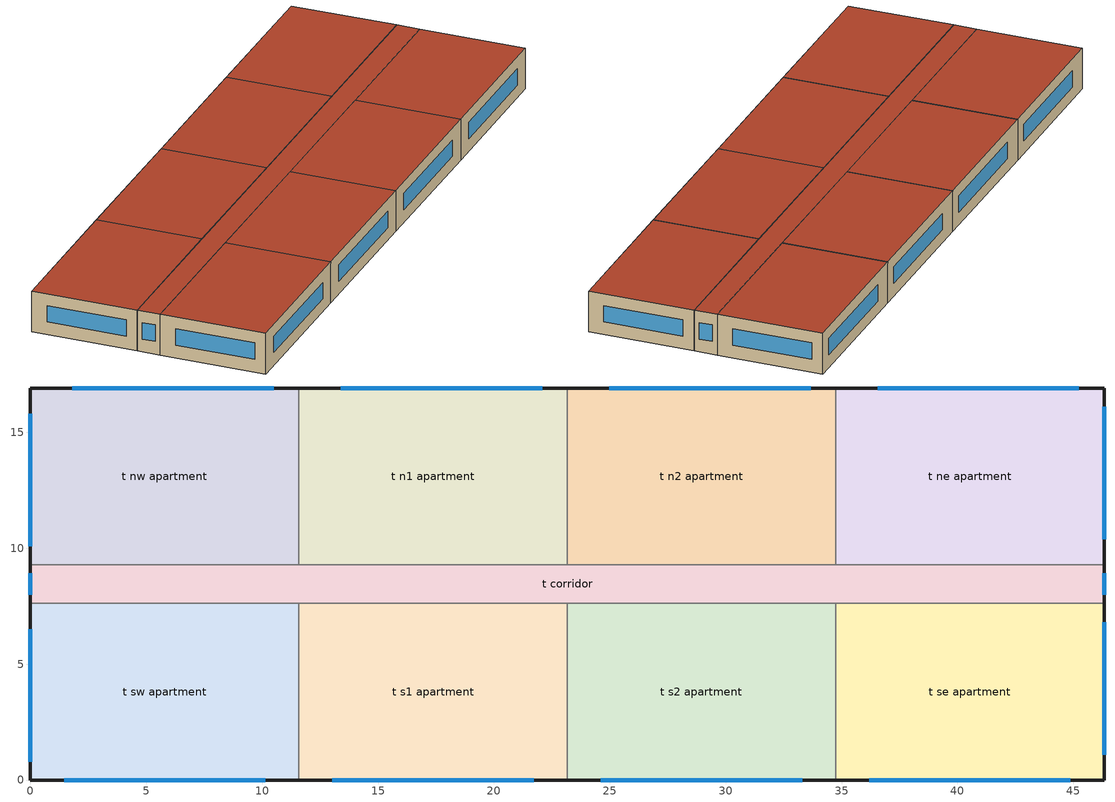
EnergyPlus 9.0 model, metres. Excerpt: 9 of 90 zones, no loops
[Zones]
t n1 apartment
 floor to f9 n1 apartment (int_slab_floor): 11.58,16.92 23.16,16.92 23.16,9.3 11.58,9.3 z27.43
 wall outside (res_ext_wall): 23.16,16.92 11.58,16.92 z27.43:30.48
 wall to t n2 apartment (int_wall): 23.16,9.3 23.16,16.92 z27.43:30.48
 wall to t corridor (int_wall): 11.58,9.3 23.16,9.3 z27.43:30.48
 window (reswindow_u__shgc_0.25): 22.08,16.92 13.4,16.92 z28.38:29.6
 roof outside (res_roof): 23.16,9.3 23.16,16.92 11.58,16.92 11.58,9.3 z30.48
t n2 apartment
 floor to f9 n2 apartment (int_slab_floor): 23.16,16.92 34.75,16.92 34.75,9.3 23.16,9.3 z27.43
 wall outside (res_ext_wall): 34.75,16.92 23.16,16.92 z27.43:30.48
 wall to t ne apartment (int_wall): 34.75,9.3 34.75,16.92 z27.43:30.48
 wall to t corridor (int_wall): 23.16,9.3 34.75,9.3 z27.43:30.48
 window (reswindow_u__shgc_0.25): 33.66,16.92 24.98,16.92 z28.38:29.6
 roof outside (res_roof): 34.75,9.3 34.75,16.92 23.16,16.92 23.16,9.3 z30.48
t nw apartment
 floor to f9 nw apartment (int_slab_floor): 0,16.92 11.58,16.92 11.58,9.3 0,9.3 z27.43
 wall outside (res_ext_wall): 11.58,16.92 0,16.92 0,9.3 z27.43:30.48
 wall to t n1 apartment (int_wall): 11.58,9.3 11.58,16.92 z27.43:30.48
 wall to t corridor (int_wall): 0,9.3 11.58,9.3 z27.43:30.48
 window (reswindow_u__shgc_0.25): 10.5,16.92 1.81,16.92 / 0,15.8 0,10.08 z28.38:29.6
 roof outside (res_roof): 11.58,9.3 11.58,16.92 0,16.92 0,9.3 z30.48
t s1 apartment
 floor to f9 s1 apartment (int_slab_floor): 11.58,7.62 23.16,7.62 23.16,0 11.58,0 z27.43
 wall outside (res_ext_wall): 11.58,0 23.16,0 z27.43:30.48
 wall to t s2 apartment (int_wall): 23.16,0 23.16,7.62 z27.43:30.48
 wall to t corridor (int_wall): 23.16,7.62 11.58,7.62 z27.43:30.48
 window (reswindow_u__shgc_0.25): 13.03,0 21.72,0 z28.38:29.6
 roof outside (res_roof): 23.16,0 23.16,7.62 11.58,7.62 11.58,0 z30.48
t s2 apartment
 floor to f9 s2 apartment (int_slab_floor): 23.16,7.62 34.75,7.62 34.75,0 23.16,0 z27.43
 wall outside (res_ext_wall): 23.16,0 34.75,0 z27.43:30.48
 wall to t se apartment (int_wall): 34.75,0 34.75,7.62 z27.43:30.48
 wall to t corridor (int_wall): 34.75,7.62 23.16,7.62 z27.43:30.48
 window (reswindow_u__shgc_0.25): 24.61,0 33.3,0 z28.38:29.6
 roof outside (res_roof): 34.75,0 34.75,7.62 23.16,7.62 23.16,0 z30.48
t sw apartment
 floor to f9 sw apartment (int_slab_floor): 0,7.62 11.58,7.62 11.58,0 0,0 z27.43
 wall outside (res_ext_wall): 0,7.62 0,0 11.58,0 z27.43:30.48
 wall to t s1 apartment (int_wall): 11.58,0 11.58,7.62 z27.43:30.48
 wall to t corridor (int_wall): 11.58,7.62 0,7.62 z27.43:30.48
 window (reswindow_u__shgc_0.25): 0,6.5 0,0.79 / 1.45,0 10.13,0 z28.38:29.6
 roof outside (res_roof): 11.58,0 11.58,7.62 0,7.62 0,0 z30.48
t corridor
 floor to f9 corridor (int_slab_floor): 0,9.3 46.33,9.3 46.33,7.62 0,7.62 z27.43
 wall outside (res_ext_wall): 46.33,7.62 46.33,9.3 / 0,9.3 0,7.62 z27.43:30.48
 window (reswindow_u__shgc_0.25): 0,8.91 0,8 / 46.33,8 46.33,8.91 z28.38:29.6
 roof outside (res_roof): 46.33,7.62 46.33,9.3 0,9.3 0,7.62 z30.48
t ne apartment
 floor to f9 ne apartment (int_slab_floor): 34.75,16.92 46.33,16.92 46.33,9.3 34.75,9.3 z27.43
 wall outside (res_ext_wall): 46.33,9.3 46.33,16.92 34.75,16.92 z27.43:30.48
 wall to t corridor (int_wall): 34.75,9.3 46.33,9.3 z27.43:30.48
 window (reswindow_u__shgc_0.25): 45.25,16.92 36.56,16.92 / 46.33,10.4 46.33,16.11 z28.38:29.6
 roof outside (res_roof): 46.33,9.3 46.33,16.92 34.75,16.92 34.75,9.3 z30.48
t se apartment
 floor to f9 se apartment (int_slab_floor): 34.75,7.62 46.33,7.62 46.33,0 34.75,0 z27.43
 wall outside (res_ext_wall): 34.75,0 46.33,0 46.33,7.62 z27.43:30.48
 wall to t corridor (int_wall): 46.33,7.62 34.75,7.62 z27.43:30.48
 window (reswindow_u__shgc_0.25): 36.19,0 44.88,0 / 46.33,1.1 46.33,6.81 z28.38:29.6
 roof outside (res_roof): 46.33,0 46.33,7.62 34.75,7.62 34.75,0 z30.48
[Building]
ApartmentHighRise: 0, city, 0.04, 0.2, fullinteriorandexterior, 25, 6
[Site:GroundTemperature:FCfactorMethod]
16, 11.9, 7.7, 4, 7.9, 13.8, 17.2, 20.8, 24.8, 26.1, 26.5, 22.5
[Site:Location]
atlanta-hartsfield.jackson.intl.ap_ga_usa wmo=722190: 33.64, -84.43, -5, 313
[Site:WaterMainsTemperature]
correlation: , 16.6, 22.5
[SizingPeriod:DesignDay]
atlanta-hartsfield.jackson.intl.ap_ga_usa ann clg .4% condns db=>mwb: 7, 21, summerdesignday, 34.4, 9.5, defaultmultipliers, , wetbulb, 23.5, , , , , 97621, 4, 300, no, no, no, ashraetau, , , 0.556, 1.779
atlanta-hartsfield.jackson.intl.ap_ga_usa ann htg 99.6% condns db: 1, 21, winterdesignday, -6.3, 0, defaultmultipliers, , wetbulb, -6.3, , , , , 97621, 5.3, 320, no, no, no, ashraeclearsky, , , , , 0
[Construction]
int_slab_floor: 100mm normalweight concrete floor, cp02 carpet pad
int_wall: g01 13mm gypsum board, g01 13mm gypsum board
interiorfurnishings: std wood 6inch
res_ext_wall: f07 25mm stucco, g01 16mm gypsum board, res_exterior_wall_insulation, g01 16mm gypsum board
res_roof: f13 built-up roofing, res_roof_insulation, f08 metal surface
reswindow_u__shgc_0.25: res window glazing layer
[Material]
100mm normalweight concrete floor: mediumrough, 0.1016, 2.31, 2322, 832
f07 25mm stucco: smooth, 0.0254, 0.72, 1856, 840, 0.9, 0.7, 0.7
f08 metal surface: smooth, 0.0008, 45.28, 7824, 500
f13 built-up roofing: rough, 0.0095, 0.16, 1120, 1460, 0.75, 0.45
g01 13mm gypsum board: smooth, 0.0127, 0.16, 800, 1090, 0.9, 0.7, 0.5
g01 16mm gypsum board: mediumsmooth, 0.0159, 0.16, 800, 1090
std wood 6inch: mediumsmooth, 0.15, 0.12, 540, 1210, 0.9, 0.7, 0.7
[Material:NoMass]
cp02 carpet pad: veryrough, 0.21648, 0.9, 0.7, 0.8
res_exterior_wall_insulation: mediumsmooth, 2.368, 0.9, 0.7, 0.7
res_roof_insulation: mediumsmooth, 4.31889, 0.9, 0.7, 0.7
[WindowMaterial:SimpleGlazingSystem]
res window glazing layer: 2.78235, 0.25, 0.275
[ElectricEquipment]
elevators_lights_fan: t corridor, elev_light_fan_sch_add_df, equipmentlevel, 63, , , 0, 0, 0.95, ElevatorLightsFan
t corridor_elevators_equip: t corridor, bldg_elevators, equipmentlevel, 20370, , , 0, 0, 0.95, ElevatorLift
t n1 apartment_plug_tn1_equip: t n1 apartment, eqp_apt_sch, watts/area, , 6.67, , 0, 0.5, 0, MiscPlug
t n2 apartment_plug_tn2_equip: t n2 apartment, eqp_apt_sch, watts/area, , 6.67, , 0, 0.5, 0, MiscPlug
t ne apartment_plug_tne_equip: t ne apartment, eqp_apt_sch, watts/area, , 6.67, , 0, 0.5, 0, MiscPlug
t nw apartment_plug_tnw_equip: t nw apartment, eqp_apt_sch, watts/area, , 6.67, , 0, 0.5, 0, MiscPlug
t s1 apartment_plug_ts1_equip: t s1 apartment, eqp_apt_sch, watts/area, , 6.67, , 0, 0.5, 0, MiscPlug
t s2 apartment_plug_ts2_equip: t s2 apartment, eqp_apt_sch, watts/area, , 6.67, , 0, 0.5, 0, MiscPlug
t se apartment_plug_tse_equip: t se apartment, eqp_apt_sch, watts/area, , 6.67, , 0, 0.5, 0, MiscPlug
t sw apartment_plug_tsw_equip: t sw apartment, eqp_apt_sch, watts/area, , 6.67, , 0, 0.5, 0, MiscPlug
[Exterior:Lights]
facade lighting: exterior_lgt_always_on, 10720.1, astronomicalclock, General
[InternalMass]
t n1 apartment_internalmass_1: interiorfurnishings, t n1 apartment, 88.2493
t n2 apartment_internalmass_1: interiorfurnishings, t n2 apartment, 88.2493
t ne apartment_internalmass_1: interiorfurnishings, t ne apartment, 88.2493
t nw apartment_internalmass_1: interiorfurnishings, t nw apartment, 88.2493
t s1 apartment_internalmass_1: interiorfurnishings, t s1 apartment, 88.2493
t s2 apartment_internalmass_1: interiorfurnishings, t s2 apartment, 88.2493
t se apartment_internalmass_1: interiorfurnishings, t se apartment, 88.2493
t sw apartment_internalmass_1: interiorfurnishings, t sw apartment, 88.2493
[Lights]
t corridor_lights_hardwired: t corridor, ltg_cor_sch, watts/area, , 8.52502, , 0, 0.6, 0.2, 1, LightsWired, no
t n1 apartment_lights_hardwired: t n1 apartment, ltg_apt_sch, watts/area, , 11.5174, , 0, 0.6, 0.2, 1, LightsWired, no
t n1 apartment_lights_plugin: t n1 apartment, ltg_apt_sch, watts/area, , 2.90626, , 0, 0.6, 0.2, 1, LightsPlugIn, no
t n2 apartment_lights_hardwired: t n2 apartment, ltg_apt_sch, watts/area, , 11.5174, , 0, 0.6, 0.2, 1, LightsWired, no
t n2 apartment_lights_plugin: t n2 apartment, ltg_apt_sch, watts/area, , 2.90626, , 0, 0.6, 0.2, 1, LightsPlugIn, no
t ne apartment_lights_hardwired: t ne apartment, ltg_apt_sch, watts/area, , 11.5174, , 0, 0.6, 0.2, 1, LightsWired, no
t ne apartment_lights_plugin: t ne apartment, ltg_apt_sch, watts/area, , 2.90626, , 0, 0.6, 0.2, 1, LightsPlugIn, no
t nw apartment_lights_hardwired: t nw apartment, ltg_apt_sch, watts/area, , 11.5174, , 0, 0.6, 0.2, 1, LightsWired, no
t nw apartment_lights_plugin: t nw apartment, ltg_apt_sch, watts/area, , 2.90626, , 0, 0.6, 0.2, 1, LightsPlugIn, no
t s1 apartment_lights_hardwired: t s1 apartment, ltg_apt_sch, watts/area, , 11.5174, , 0, 0.6, 0.2, 1, LightsWired, no
t s1 apartment_lights_plugin: t s1 apartment, ltg_apt_sch, watts/area, , 2.90626, , 0, 0.6, 0.2, 1, LightsPlugIn, no
t s2 apartment_lights_hardwired: t s2 apartment, ltg_apt_sch, watts/area, , 11.5174, , 0, 0.6, 0.2, 1, LightsWired, no
t s2 apartment_lights_plugin: t s2 apartment, ltg_apt_sch, watts/area, , 2.90626, , 0, 0.6, 0.2, 1, LightsPlugIn, no
t se apartment_lights_hardwired: t se apartment, ltg_apt_sch, watts/area, , 11.5174, , 0, 0.6, 0.2, 1, LightsWired, no
t se apartment_lights_plugin: t se apartment, ltg_apt_sch, watts/area, , 2.90626, , 0, 0.6, 0.2, 1, LightsPlugIn, no
t sw apartment_lights_hardwired: t sw apartment, ltg_apt_sch, watts/area, , 11.5174, , 0, 0.6, 0.2, 1, LightsWired, no
t sw apartment_lights_plugin: t sw apartment, ltg_apt_sch, watts/area, , 2.90626, , 0, 0.6, 0.2, 1, LightsPlugIn, no
[People]
t n1 apartment people: t n1 apartment, occ_apt_sch, people, 2.5, , , 0.3, autocalculate, activity schedule
t n2 apartment people: t n2 apartment, occ_apt_sch, people, 2.5, , , 0.3, autocalculate, activity schedule
t ne apartment people: t ne apartment, occ_apt_sch, people, 2.5, , , 0.3, autocalculate, activity schedule
t nw apartment people: t nw apartment, occ_apt_sch, people, 2.5, , , 0.3, autocalculate, activity schedule
t s1 apartment people: t s1 apartment, occ_apt_sch, people, 2.5, , , 0.3, autocalculate, activity schedule
t s2 apartment people: t s2 apartment, occ_apt_sch, people, 2.5, , , 0.3, autocalculate, activity schedule
t se apartment people: t se apartment, occ_apt_sch, people, 2.5, , , 0.3, autocalculate, activity schedule
t sw apartment people: t sw apartment, occ_apt_sch, people, 2.5, , , 0.3, autocalculate, activity schedule
[Zone]
t corridor: 0, 0, 7.6196, 27.4307, 1, 1, -9999, autocalculate, autocalculate, , , yes
t n1 apartment: 0, 11.5818, 9.2959, 27.4307, 1, 1, -9999, autocalculate, autocalculate, , , yes
t n2 apartment: 0, 23.1637, 9.2959, 27.4307, 1, 1, -9999, autocalculate, autocalculate, , , yes
t ne apartment: 0, 34.7455, 9.2959, 27.4307, 1, 1, -9999, autocalculate, autocalculate, , , yes
t nw apartment: 0, 0, 9.2959, 27.4307, 1, 1, -9999, autocalculate, autocalculate, , , yes
t s1 apartment: 0, 11.5818, 0, 27.4307, 1, 1, -9999, autocalculate, autocalculate, , , yes
t s2 apartment: 0, 23.1637, 0, 27.4307, 1, 1, -9999, autocalculate, autocalculate, , , yes
t se apartment: 0, 34.7455, 0, 27.4307, 1, 1, -9999, autocalculate, autocalculate, , , yes
t sw apartment: 0, 0, 0, 27.4307, 1, 1, -9999, autocalculate, autocalculate, , , yes
[ZoneInfiltration:DesignFlowRate]
t corridor_infiltration: t corridor, inf_apt_sch, flow/exteriorarea, , , 6.617e-05, , 0, 0, 0.224, 0
t n1 apartment_infiltration: t n1 apartment, inf_apt_sch, flow/exteriorarea, , , 0.000162552, , 0, 0, 0.224, 0
t n2 apartment_infiltration: t n2 apartment, inf_apt_sch, flow/exteriorarea, , , 0.000162552, , 0, 0, 0.224, 0
t ne apartment_infiltration: t ne apartment, inf_apt_sch, flow/exteriorarea, , , 0.000226844, , 0, 0, 0.224, 0
t nw apartment_infiltration: t nw apartment, inf_apt_sch, flow/exteriorarea, , , 0.000226844, , 0, 0, 0.224, 0
t s1 apartment_infiltration: t s1 apartment, inf_apt_sch, flow/exteriorarea, , , 0.000162552, , 0, 0, 0.224, 0
t s2 apartment_infiltration: t s2 apartment, inf_apt_sch, flow/exteriorarea, , , 0.000162552, , 0, 0, 0.224, 0
t se apartment_infiltration: t se apartment, inf_apt_sch, flow/exteriorarea, , , 0.000226844, , 0, 0, 0.224, 0
t sw apartment_infiltration: t sw apartment, inf_apt_sch, flow/exteriorarea, , , 0.000226844, , 0, 0, 0.224, 0
[ZoneVentilation:WindandStackOpenArea]
t n1 apartment sliding door ventilation: t n1 apartment, 0.1181, sliding_doors_ventilation_availability_sch, autocalculate, 0, 15.2393, autocalculate, 18.89, , 25.56, , -100, , 15.56, , 26.67, , 40
t n2 apartment sliding door ventilation: t n2 apartment, 0.1181, sliding_doors_ventilation_availability_sch, autocalculate, 0, 15.2393, autocalculate, 18.89, , 25.56, , -100, , 15.56, , 26.67, , 40
t ne apartment sliding door ventilation: t ne apartment, 0.1181, sliding_doors_ventilation_availability_sch, autocalculate, 0, 15.2393, autocalculate, 18.89, , 25.56, , -100, , 15.56, , 26.67, , 40
t nw apartment sliding door ventilation: t nw apartment, 0.1181, sliding_doors_ventilation_availability_sch, autocalculate, 0, 15.2393, autocalculate, 18.89, , 25.56, , -100, , 15.56, , 26.67, , 40
t s1 apartment sliding door ventilation: t s1 apartment, 0.1181, sliding_doors_ventilation_availability_sch, autocalculate, 180, 15.2393, autocalculate, 18.89, , 25.56, , -100, , 15.56, , 26.67, , 40
t s2 apartment sliding door ventilation: t s2 apartment, 0.1181, sliding_doors_ventilation_availability_sch, autocalculate, 180, 15.2393, autocalculate, 18.89, , 25.56, , -100, , 15.56, , 26.67, , 40
t se apartment sliding door ventilation: t se apartment, 0.1181, sliding_doors_ventilation_availability_sch, autocalculate, 180, 15.2393, autocalculate, 18.89, , 25.56, , -100, , 15.56, , 26.67, , 40
t sw apartment sliding door ventilation: t sw apartment, 0.1181, sliding_doors_ventilation_availability_sch, autocalculate, 180, 15.2393, autocalculate, 18.89, , 25.56, , -100, , 15.56, , 26.67, , 40
[Schedule:Compact]
activity schedule: any number, through: 12/31, for: alldays, until: 24:00, 95
bldg_elevators; elev_light_fan_sch_add_df: fraction, through: 12/31, for: winterdesignday, until: 24:00, 0.05, for: summerdesignday, until: 24:00, 0.5, for: allotherdays, until: 04:00, 0.05, until: 05:00, 0.1, until: 06:00, 0.2, until: 07:00, 0.4, until: 09:00, 0.5, until: 10:00, 0.35, until: 16:00, 0.15, until: 17:00, 0.35, until: 19:00, 0.5, until: 21:00, 0.4, until: 22:00, 0.3, until: 23:00, 0.2, until: 24:00, 0.1
eqp_apt_sch: fraction, through: 12/31, for: alldays, until: 1:00, 0.45, until: 2:00, 0.41, until: 3:00, 0.39, until: 5:00, 0.38, until: 6:00, 0.43, until: 7:00, 0.54, until: 8:00, 0.65, until: 9:00, 0.66, until: 10:00, 0.67, until: 11:00, 0.69, until: 12:00, 0.7, until: 13:00, 0.69, until: 14:00, 0.66, until: 15:00, 0.65, until: 16:00, 0.68, until: 17:00, 0.8, until: 19:00, 1, until: 20:00, 0.93, until: 21:00, 0.89, until: 22:00, 0.85, until: 23:00, 0.71, until: 24:00, 0.58
exterior_lgt_always_on; inf_apt_sch: fraction, through: 12/31, for: alldays, until: 24:00, 1
ltg_apt_sch: fraction, through: 12/31, for: alldays, until: 4:00, 0.011316, until: 5:00, 0.0339481, until: 6:00, 0.0735542, until: 7:00, 0.0792122, until: 8:00, 0.0735542, until: 9:00, 0.0339481, until: 15:00, 0.0226321, until: 16:00, 0.0396061, until: 17:00, 0.0792122, until: 18:00, 0.11316, until: 19:00, 0.152766, until: 21:00, 0.181056, until: 22:00, 0.124476, until: 23:00, 0.0678962, until: 24:00, 0.0282901
ltg_cor_sch: fraction, through: 12/31, for: alldays, until: 24:00, 0.576875
occ_apt_sch: fraction, through: 12/31, for: alldays, until: 7:00, 1, until: 8:00, 0.85, until: 9:00, 0.39, until: 16:00, 0.25, until: 17:00, 0.3, until: 18:00, 0.52, until: 21:00, 0.87, until: 24:00, 1
sliding_doors_ventilation_availability_sch: fraction, through: 12/31, for: winterdesignday summerdesignday, until: 24:00, 0, for: allotherdays, until: 6:00, 0, until: 22:00, 1, until: 24:00, 0
